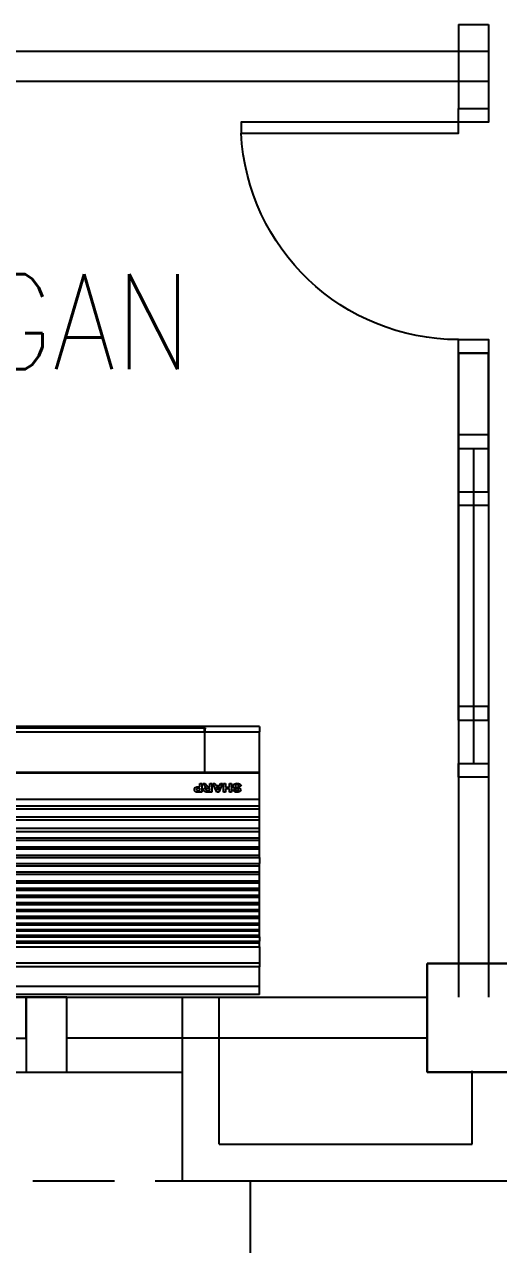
# Model space of a CAD drawing. Header units: inches. Extents: x -86408137 to 595769, y 1041006 to 3160331.
# Drawn here: x 398667 to 400410, y 1064734 to 1069224 of the extents above; entities that cross this region are included whole.
import ezdxf
from ezdxf.enums import TextEntityAlignment as Align

# ---------------------------------------------------------------- set-up
doc = ezdxf.new("R2010")
doc.units = ezdxf.units.IN
doc.header["$MEASUREMENT"] = 0
doc.linetypes.add('HIDDEN', pattern=[0.375, 0.25, -0.125])
doc.layers.add('COLUMN', color=8, linetype='Continuous', lineweight=30)
doc.layers.add('t3', color=8, linetype='Continuous', lineweight=25)
for name, color, linetype in [('DOOR', 2, 'Continuous'), ('Edges', 7, 'Continuous'), ('LW', 2, 'Continuous'), ('partition', 8, 'Continuous'), ('ROOF', 2, 'Continuous'), ('WALL', 1, 'Continuous'), ('WIN', 9, 'Continuous')]:
    doc.layers.add(name, color=color, linetype=linetype)
doc.styles.add('LAILA', font='romans.shx', dxfattribs={"width": 0.85, "height": 350})

# ---------------------------------------------------------------- blocks, each defined once
blk = doc.blocks.new('dr16')
at = {"layer": 'DOOR', "color": 1}
blk.add_line((-2409712.2, -909070.8), (-2409602.2, -909070.8), dxfattribs=at)
for points in [[(-2409712.2, -909070.8), (-2409602.2, -909070.8), (-2409602.2, -909020.8), (-2409712.2, -909020.8)], [(-2410511.2, -909830.8), (-2409712.2, -909830.8), (-2409712.2, -909870.8), (-2410511.2, -909870.8)], [(-2409712.2, -909920.8), (-2409602.2, -909920.8), (-2409602.2, -909870.8), (-2409712.2, -909870.8)]]:
    blk.add_lwpolyline(points, close=True, dxfattribs=at)
at = {"layer": 'DOOR', "color": 9}
blk.add_arc((-2409712.2, -909870.8), 800, 90, 177.134, dxfattribs=at)
blk = doc.blocks.new('AW30')
at = {"layer": 'WALL'}
for points in [[(-2473393.4, -914141.5), (-2473243.4, -914141.5), (-2473243.4, -913866.5), (-2473393.4, -913866.5)], [(-2472643.4, -914141.5), (-2472493.4, -914141.5), (-2472493.4, -913866.5), (-2472643.4, -913866.5)]]:
    blk.add_lwpolyline(points, close=True, dxfattribs=at)
at = {"layer": 'WIN', "color": 1}
for p, q in [((-2473243.4, -913866.5), (-2472643.4, -913866.5)), ((-2473193.4, -913941.5), (-2472693.4, -913941.5)), ((-2473218.4, -914016.5), (-2472643.4, -914016.5))]:
    blk.add_line(p, q, dxfattribs=at)
at = {"layer": 'WIN', "color": 2}
blk.add_line((-2473243.4, -914141.5), (-2472643.4, -914141.5), dxfattribs=at)
at = {"layer": 'WIN', "color": 1}
for points in [[(-2473243.4, -914016.5), (-2473193.4, -914016.5), (-2473193.4, -913866.5), (-2473243.4, -913866.5)], [(-2472693.4, -914016.5), (-2472643.4, -914016.5), (-2472643.4, -913866.5), (-2472693.4, -913866.5)]]:
    blk.add_lwpolyline(points, close=True, dxfattribs=at)
blk = doc.blocks.new('air con')
at = {"layer": 'Edges'}
for p, q in [((71.4, 41.9), (152.4, 41.9)), ((71.4, 41.9), (71.4, 41.09)), ((71.4, 41.09), (152.4, 41.09)), ((71.4, 41.09), (71.4, 39.12)), ((71.4, 39.12), (152.4, 39.12)), ((71.4, 38.72), (71.4, 39.12)), ((152.4, 38.72), (71.4, 38.72)), ((71.4, 37.09), (71.4, 38.72)), ((71.4, 37.09), (71.4, 36.7)), ((152.4, 37.09), (71.4, 37.09)), ((152.4, 36.7), (71.4, 36.7)), ((71.4, 36.7), (71.4, 36.54)), ((152.4, 36.54), (71.4, 36.54)), ((71.4, 36.08), (71.4, 36.54)), ((152.4, 36.08), (71.4, 36.08)), ((71.4, 36.08), (71.4, 35.91)), ((152.4, 35.91), (71.4, 35.91)), ((71.4, 35.91), (71.4, 35.49)), ((71.4, 35.49), (71.4, 35.34)), ((152.4, 35.49), (71.4, 35.49)), ((152.4, 35.34), (71.4, 35.34)), ((71.4, 35.34), (71.4, 34.88)), ((152.4, 34.88), (71.4, 34.88)), ((71.4, 34.88), (71.4, 34.71)), ((152.4, 34.71), (71.4, 34.71)), ((71.4, 34.71), (71.4, 34.21)), ((152.4, 34.21), (71.4, 34.21)), ((71.4, 34.21), (71.4, 34.02)), ((71.4, 34.02), (71.4, 33.51)), ((152.4, 34.02), (71.4, 34.02)), ((152.4, 33.51), (71.4, 33.51)), ((71.4, 33.51), (71.4, 33.33)), ((152.4, 33.33), (71.4, 33.33)), ((71.4, 33.33), (71.4, 32.83)), ((152.4, 32.83), (71.4, 32.83)), ((71.4, 32.83), (71.4, 32.62)), ((152.4, 32.62), (71.4, 32.62)), ((71.4, 32.62), (71.4, 32.1)), ((152.4, 32.1), (71.4, 32.1)), ((71.4, 32.1), (71.4, 31.91)), ((152.4, 31.91), (71.4, 31.91)), ((71.4, 31.91), (71.4, 31.38)), ((152.4, 31.38), (71.4, 31.38)), ((71.4, 31.38), (71.4, 31.19)), ((152.4, 31.19), (71.4, 31.19)), ((71.4, 31.19), (71.4, 30.65)), ((152.4, 30.65), (71.4, 30.65)), ((71.4, 30.65), (71.4, 30.44)), ((152.4, 30.44), (71.4, 30.44)), ((71.4, 30.44), (71.4, 29.79)), ((152.4, 29.79), (71.4, 29.79)), ((71.4, 29.79), (71.4, 29.56)), ((71.4, 29.56), (71.4, 28.93)), ((152.4, 29.56), (71.4, 29.56)), ((152.4, 28.93), (71.4, 28.93)), ((71.4, 28.93), (71.4, 28.71)), ((152.4, 28.71), (71.4, 28.71)), ((71.4, 28.09), (71.4, 28.71)), ((152.4, 28.09), (71.4, 28.09)), ((71.4, 28.09), (71.4, 27.87)), ((71.4, 27.87), (71.4, 27.23)), ((152.4, 27.87), (71.4, 27.87)), ((152.4, 27.23), (71.4, 27.23)), ((71.4, 27.23), (71.4, 27.02)), ((71.4, 27.02), (71.4, 26.35)), ((152.4, 27.02), (71.4, 27.02)), ((152.4, 26.35), (71.4, 26.35)), ((71.4, 26.35), (71.4, 26.12)), ((152.4, 26.12), (71.4, 26.12)), ((71.4, 26.12), (71.4, 25.47)), ((152.4, 25.47), (71.4, 25.47)), ((71.4, 25.47), (71.4, 25.16)), ((152.4, 25.16), (71.4, 25.16)), ((71.4, 25.16), (71.4, 24.3)), ((152.4, 24.3), (71.4, 24.3)), ((71.4, 24.3), (71.4, 24)), ((152.4, 24), (71.4, 24)), ((71.4, 24), (71.4, 23.18)), ((71.4, 23.18), (71.4, 22.88)), ((152.4, 23.18), (71.4, 23.18)), ((152.4, 22.88), (71.4, 22.88)), ((71.4, 22.88), (71.4, 22.21)), ((152.4, 22.21), (71.4, 22.21)), ((71.4, 22.21), (71.4, 19.57)), ((73.25, 20.92), (73.44, 20.94)), ((73.26, 20.85), (73.25, 20.92)), ((73.28, 21.28), (73.29, 21.35)), ((73.29, 21.23), (73.28, 21.28)), ((73.29, 21.35), (73.33, 21.41)), ((73.31, 21.19), (73.29, 21.23)), ((73.33, 21.14), (73.31, 21.19)), ((73.33, 21.41), (73.38, 21.46)), ((73.37, 21.11), (73.33, 21.14)), ((73.41, 21.08), (73.37, 21.11)), ((73.38, 21.46), (73.45, 21.49)), ((73.46, 21.06), (73.41, 21.08)), ((73.44, 20.94), (73.47, 20.86)), ((73.45, 21.49), (73.54, 21.52)), ((73.6, 21.02), (73.46, 21.06)), ((73.48, 21.32), (73.47, 21.29)), ((73.47, 21.29), (73.48, 21.26)), ((73.5, 21.35), (73.48, 21.32)), ((73.48, 21.26), (73.5, 21.24)), ((73.56, 21.37), (73.5, 21.35)), ((73.5, 21.24), (73.57, 21.21)), ((73.54, 21.52), (73.64, 21.52)), ((73.64, 21.38), (73.56, 21.37)), ((73.57, 21.21), (73.68, 21.18)), ((73.76, 20.98), (73.6, 21.02)), ((73.64, 21.52), (73.73, 21.52)), ((73.71, 21.37), (73.64, 21.38)), ((73.68, 21.18), (73.81, 21.15)), ((73.77, 21.35), (73.71, 21.37)), ((73.73, 21.52), (73.8, 21.51)), ((73.8, 20.96), (73.76, 20.98)), ((73.8, 21.31), (73.77, 21.35)), ((73.8, 21.51), (73.87, 21.48)), ((73.82, 21.25), (73.8, 21.31)), ((73.83, 20.94), (73.8, 20.96)), ((73.81, 21.15), (73.9, 21.12)), ((74.02, 21.26), (73.82, 21.25)), ((73.84, 20.92), (73.83, 20.94)), ((73.85, 20.89), (73.84, 20.92)), ((73.87, 21.48), (73.92, 21.45)), ((73.9, 21.12), (73.96, 21.08)), ((73.92, 21.45), (73.96, 21.41)), ((73.96, 21.41), (73.99, 21.37)), ((73.96, 21.08), (74.01, 21.03)), ((73.99, 21.37), (74.01, 21.32)), ((74.01, 21.32), (74.02, 21.26)), ((74.01, 21.03), (74.04, 20.97)), ((74.04, 20.97), (74.05, 20.89)), ((74.21, 20.64), (74.21, 21.51)), ((74.21, 21.51), (74.41, 21.51)), ((74.41, 21.51), (74.41, 21.17)), ((74.41, 21.17), (74.8, 21.17)), ((74.8, 21.02), (74.41, 21.02)), ((74.41, 21.02), (74.41, 20.64)), ((74.8, 21.17), (74.8, 21.51)), ((74.8, 21.51), (75, 21.51)), ((74.8, 20.64), (74.8, 21.02)), ((75, 21.51), (75, 20.64)), ((75.11, 20.64), (75.49, 21.51)), ((75.59, 21.31), (75.46, 20.98)), ((75.46, 20.98), (75.73, 20.98)), ((75.49, 21.51), (75.7, 21.51)), ((75.73, 20.98), (75.59, 21.31)), ((75.7, 21.51), (76.09, 20.64)), ((76.2, 20.64), (76.2, 21.51)), ((76.2, 21.51), (76.62, 21.51)), ((76.55, 21.36), (76.4, 21.36)), ((76.4, 21.36), (76.4, 21.14)), ((76.4, 21.14), (76.54, 21.14)), ((76.44, 21), (76.4, 21)), ((76.4, 21), (76.4, 20.64)), ((76.5, 21), (76.44, 21)), ((76.54, 20.99), (76.5, 21)), ((76.54, 21.14), (76.66, 21.14)), ((76.57, 20.98), (76.54, 20.99)), ((76.7, 21.36), (76.55, 21.36)), ((76.6, 20.96), (76.57, 20.98)), ((76.7, 20.83), (76.6, 20.96)), ((76.62, 21.51), (76.75, 21.5)), ((76.66, 21.14), (76.72, 21.15)), ((76.74, 21.35), (76.7, 21.36)), ((76.72, 21.15), (76.75, 21.17)), ((76.77, 21.33), (76.74, 21.35)), ((76.8, 21.03), (76.74, 21.02)), ((76.74, 21.02), (76.8, 20.99)), ((76.75, 21.5), (76.85, 21.49)), ((76.75, 21.17), (76.78, 21.19)), ((76.79, 21.29), (76.77, 21.33)), ((76.78, 21.19), (76.79, 21.22)), ((76.8, 21.25), (76.79, 21.29)), ((76.79, 21.22), (76.8, 21.25)), ((76.86, 21.05), (76.8, 21.03)), ((76.8, 20.99), (76.85, 20.95)), ((76.85, 21.49), (76.91, 21.45)), ((76.85, 20.95), (76.9, 20.89)), ((76.9, 21.07), (76.86, 21.05)), ((76.94, 21.1), (76.9, 21.07)), ((76.91, 21.45), (76.96, 21.4)), ((76.97, 21.14), (76.94, 21.1)), ((76.96, 21.4), (76.99, 21.34)), ((76.99, 21.18), (76.97, 21.14)), ((76.99, 21.34), (77, 21.27)), ((77, 21.22), (76.99, 21.18)), ((77, 21.27), (77, 21.22)), ((77.19, 20.64), (77.19, 21.51)), ((77.19, 21.51), (77.51, 21.51)), ((77.39, 21.36), (77.39, 21.12)), ((77.48, 21.36), (77.39, 21.36)), ((77.39, 21.12), (77.5, 21.12)), ((77.52, 20.97), (77.39, 20.97)), ((77.39, 20.97), (77.39, 20.64)), ((77.63, 21.36), (77.48, 21.36)), ((77.5, 21.12), (77.59, 21.12)), ((77.51, 21.51), (77.66, 21.51)), ((77.64, 20.97), (77.52, 20.97)), ((77.59, 21.12), (77.65, 21.13)), ((77.67, 21.34), (77.63, 21.36)), ((77.72, 20.98), (77.64, 20.97)), ((77.65, 21.13), (77.69, 21.15)), ((77.66, 21.51), (77.74, 21.5)), ((77.71, 21.32), (77.67, 21.34)), ((77.69, 21.15), (77.72, 21.17)), ((77.73, 21.28), (77.71, 21.32)), ((77.72, 21.17), (77.73, 21.2)), ((77.78, 21), (77.72, 20.98)), ((77.74, 21.24), (77.73, 21.28)), ((77.73, 21.2), (77.74, 21.24)), ((77.74, 21.5), (77.82, 21.47)), ((77.83, 21.02), (77.78, 21)), ((77.82, 21.47), (77.89, 21.41)), ((77.87, 21.06), (77.83, 21.02)), ((77.91, 21.11), (77.87, 21.06)), ((77.89, 21.41), (77.91, 21.38)), ((77.91, 21.38), (77.93, 21.34)), ((77.93, 21.17), (77.91, 21.11)), ((77.93, 21.34), (77.94, 21.29)), ((77.94, 21.24), (77.93, 21.17)), ((77.94, 21.29), (77.94, 21.24)), ((73.29, 20.79), (73.26, 20.85)), ((73.32, 20.74), (73.29, 20.79)), ((73.37, 20.7), (73.32, 20.74)), ((73.42, 20.67), (73.37, 20.7)), ((73.49, 20.64), (73.42, 20.67)), ((73.47, 20.86), (73.51, 20.81)), ((73.57, 20.63), (73.49, 20.64)), ((73.51, 20.81), (73.57, 20.78)), ((73.57, 20.78), (73.66, 20.77)), ((73.65, 20.62), (73.57, 20.63)), ((73.77, 20.63), (73.65, 20.62)), ((73.66, 20.77), (73.74, 20.78)), ((73.74, 20.78), (73.8, 20.81)), ((73.87, 20.66), (73.77, 20.63)), ((73.8, 20.81), (73.84, 20.85)), ((73.84, 20.85), (73.85, 20.89)), ((73.94, 20.7), (73.87, 20.66)), ((74, 20.75), (73.94, 20.7)), ((74.04, 20.82), (74, 20.75)), ((74.05, 20.89), (74.04, 20.82)), ((74.41, 20.64), (74.21, 20.64)), ((75, 20.64), (74.8, 20.64)), ((75.32, 20.64), (75.11, 20.64)), ((75.4, 20.84), (75.32, 20.64)), ((75.79, 20.84), (75.4, 20.84)), ((75.88, 20.64), (75.79, 20.84)), ((76.09, 20.64), (75.88, 20.64)), ((76.4, 20.64), (76.2, 20.64)), ((76.85, 20.64), (76.7, 20.83)), ((77.08, 20.64), (76.85, 20.64)), ((76.9, 20.89), (76.96, 20.81)), ((76.96, 20.81), (77.08, 20.64)), ((77.39, 20.64), (77.19, 20.64)), ((152.4, 19.57), (71.4, 19.57)), ((71.4, 19.57), (71.4, 19.49)), ((152.4, 19.49), (71.4, 19.49)), ((71.4, 19.49), (71.4, 15.42)), ((76.92, 15.42), (76.92, 19.49)), ((76.92, 18.47), (76.92, 18.81)), ((76.92, 18.13), (76.92, 18.47)), ((76.92, 17.8), (76.92, 18.13)), ((76.92, 17.48), (76.92, 17.8)), ((76.92, 17.16), (76.92, 17.48)), ((76.92, 16.85), (76.92, 17.16)), ((76.92, 16.55), (76.92, 16.85)), ((76.92, 16.26), (76.92, 16.55)), ((76.92, 15.97), (76.92, 16.26)), ((76.86, 15.42), (71.4, 15.42)), ((71.4, 14.9), (71.4, 15.42)), ((71.4, 14.9), (152.4, 14.9)), ((76.92, 15.42), (76.86, 15.42)), ((76.86, 15.42), (76.86, 15.14)), ((76.92, 15.14), (76.86, 15.14)), ((76.86, 15.05), (76.86, 15.14)), ((76.92, 15.05), (76.86, 15.05)), ((76.92, 15.69), (76.92, 15.97)), ((76.92, 15.42), (76.92, 15.69)), ((76.92, 15.42), (76.92, 15.14)), ((146.42, 15.42), (76.92, 15.42)), ((76.92, 15.14), (76.92, 15.05)), ((146.42, 15.05), (76.92, 15.05)), ((76.92, 15.05), (76.92, 15.01)), ((146.42, 15.01), (76.92, 15.01))]:
    blk.add_line(p, q, dxfattribs=at)
blk = doc.blocks.new('1.5HP AIR CONDITION')
at = {"xscale": 36.51607049631966, "yscale": 36.51607049631966, "zscale": 36.51607049631966}
blk.add_blockref('air con', (-4086.2, -544), dxfattribs=at)

msp = doc.modelspace()

# ---------------------------------------------------------------- linework, layer by layer
at = {"layer": 'COLUMN'}
msp.add_lwpolyline([(400147.7, 1065769.1), (400447.7, 1065769.1), (400447.7, 1065369.1), (400147.7, 1065369.1)], close=True, dxfattribs=at)
at = {"layer": 'LW', "linetype": 'HIDDEN', "ltscale": 1200}
msp.add_line((396447.7, 1064969.1), (399247.7, 1064969.1), dxfattribs=at)
at = {"layer": 'partition'}
for p, q in [((400262.7, 1069224.1), (400372.7, 1069224.1)), ((400262.7, 1069224.1), (400262.7, 1068914.1)), ((400372.7, 1069224.1), (400372.7, 1068914.1)), ((400372.7, 1069124.1), (396372.7, 1069124.1)), ((400372.7, 1069014.1), (396372.7, 1069014.1)), ((400262.7, 1068914.1), (400372.7, 1068914.1)), ((400262.7, 1068914.1), (400372.7, 1068914.1)), ((400262.7, 1067504.1), (400262.7, 1068014.1)), ((400262.7, 1068014.1), (400372.7, 1068014.1)), ((400262.7, 1068014.1), (400262.7, 1067504.1)), ((400262.7, 1068014.1), (400262.7, 1067504.1)), ((400262.7, 1068014.1), (400372.7, 1068014.1)), ((400262.7, 1068014.1), (400262.7, 1067714.1)), ((400372.7, 1067504.1), (400372.7, 1068014.1)), ((400372.7, 1068014.1), (400372.7, 1067504.1)), ((400372.7, 1068014.1), (400372.7, 1067504.1)), ((400372.7, 1068014.1), (400372.7, 1067714.1)), ((400262.7, 1067504.1), (400372.7, 1067504.1)), ((400372.7, 1066454.1), (400262.7, 1066454.1)), ((400262.7, 1066454.1), (400262.7, 1065644.1)), ((400372.7, 1066454.1), (400372.7, 1065644.1))]:
    msp.add_line(p, q, dxfattribs=at)
at = {"layer": 'ROOF', "linetype": 'Continuous', "ltscale": 2000}
msp.add_line((399497.7, 1062619.1), (399497.7, 1064969.1), dxfattribs=at)
at = {"layer": 'WALL'}
for p, q in [((398672.7, 1065644.1), (400147.7, 1065644.1)), ((399247.7, 1064969.1), (399247.7, 1065644.1)), ((399382.7, 1065104.1), (399382.7, 1065644.1)), ((400147.7, 1065494.1), (398822.7, 1065494.1)), ((400312.7, 1065104.1), (400312.7, 1065374.1)), ((399382.7, 1065104.1), (400312.7, 1065104.1)), ((399247.7, 1064969.1), (400447.7, 1064969.1))]:
    msp.add_line(p, q, dxfattribs=at)
at = {"layer": 'WIN'}
for p, q in [((400262.7, 1066664.1), (400262.7, 1067714.1)), ((400372.7, 1067714.1), (400372.7, 1066664.1)), ((400317.7, 1067664.1), (400317.7, 1066714.1)), ((400262.7, 1067504.1), (400262.7, 1066454.1)), ((400372.7, 1067504.1), (400372.7, 1066454.1)), ((400317.7, 1067454.1), (400317.7, 1066504.1)), ((396447.7, 1065369.1), (399247.7, 1065369.1))]:
    msp.add_line(p, q, dxfattribs=at)
for points in [[(400262.7, 1067664.1), (400372.7, 1067664.1), (400372.7, 1067714.1), (400262.7, 1067714.1)], [(400372.7, 1067454.1), (400262.7, 1067454.1), (400262.7, 1067504.1), (400372.7, 1067504.1)], [(400262.7, 1066664.1), (400372.7, 1066664.1), (400372.7, 1066714.1), (400262.7, 1066714.1)], [(400372.7, 1066454.1), (400262.7, 1066454.1), (400262.7, 1066504.1), (400372.7, 1066504.1)]]:
    msp.add_lwpolyline(points, close=True, dxfattribs=at)

# ---------------------------------------------------------------- block references
at = {"rotation": 180}
msp.add_blockref('1.5HP AIR CONDITION', (398051.8, 1066640.7), dxfattribs=at)
at = {"layer": 'DOOR', "xscale": -1, "rotation": 180}
msp.add_blockref('dr16', (2809974.8, 158993.3), dxfattribs=at)
msp.add_blockref('dr16', (2809974.8, 158993.3), dxfattribs=at)
at = {"layer": 'WIN'}
msp.add_blockref('AW30', (2871316.1, 1979510.6), dxfattribs=at)

# ---------------------------------------------------------------- texts
at = {"layer": 't3', "style": 'LAILA', "width": 0.85}
msp.add_text('RUNDINGAN', height=350, dxfattribs=at).set_placement((397024.4, 1068304.9), align=Align.TOP_LEFT)

doc.saveas('drawing.dxf')
